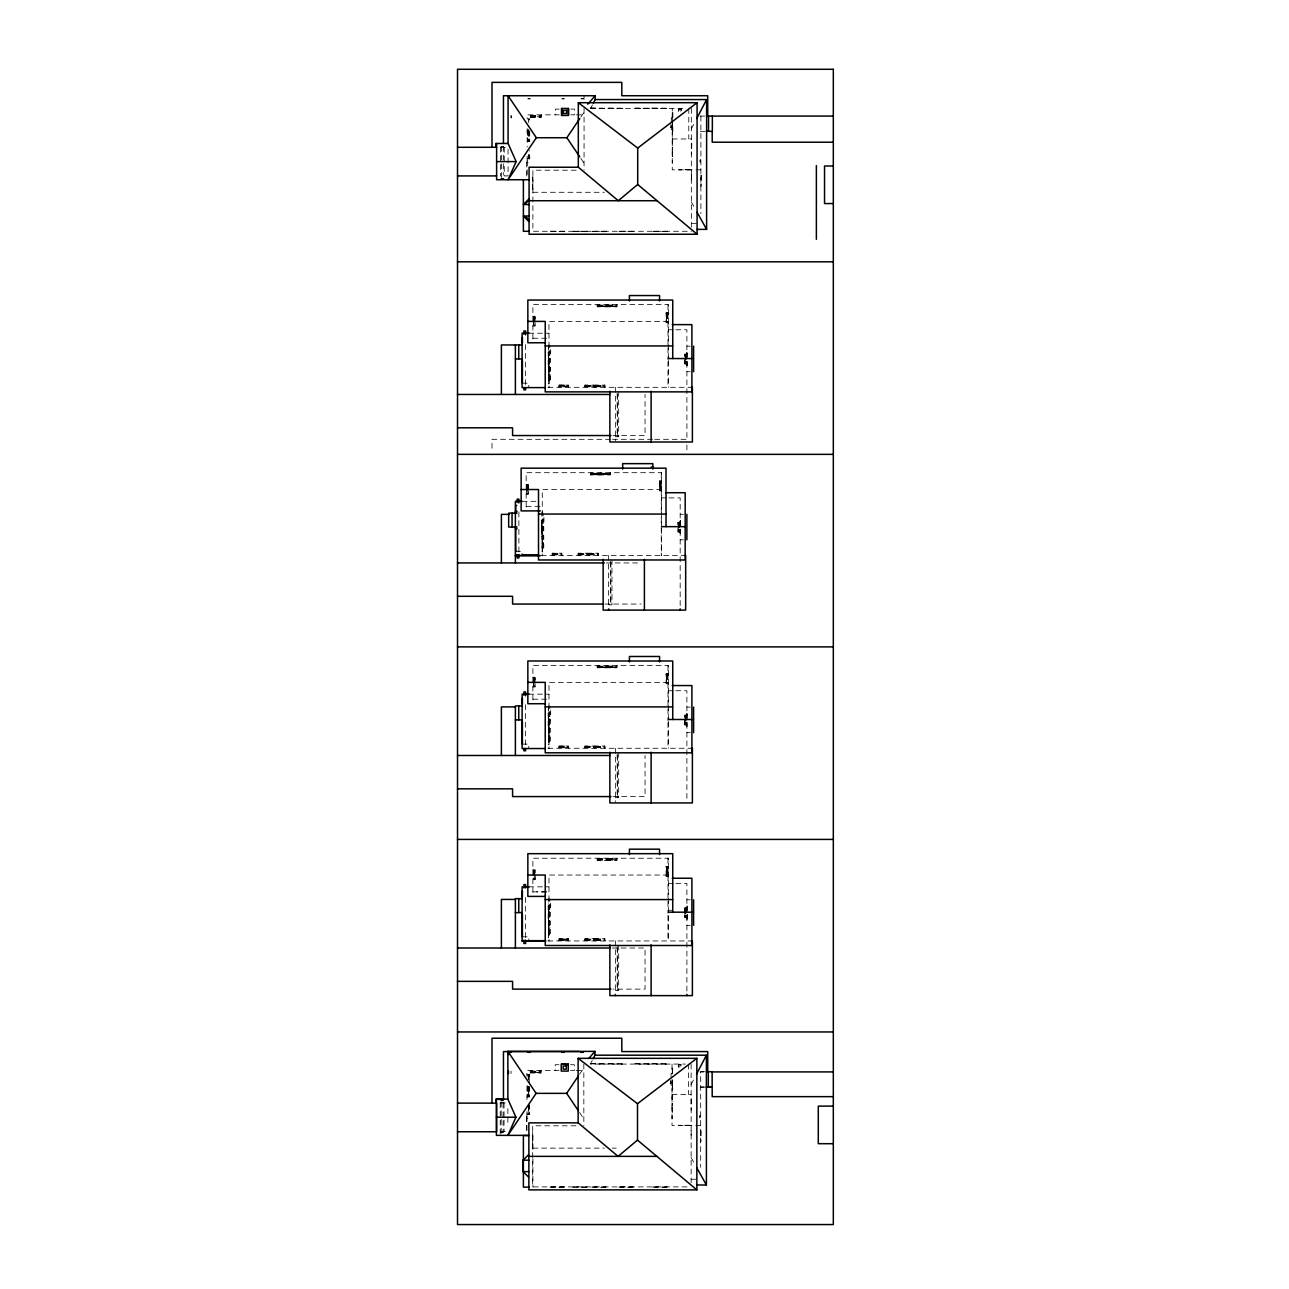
<?xml version="1.0" encoding="UTF-8"?>
<svg xmlns="http://www.w3.org/2000/svg" width="1289" height="1289" viewBox="0 0 1289 1289"><rect width="100%" height="100%" fill="white"/><g stroke="black" fill="none" stroke-linecap="round" stroke-linejoin="round"><path stroke-width="0.75" stroke-dasharray="5 3.75" d="M590.62 108.437L592.457 104.876M592.231 1060.509L590.41 1064.07L685.41 1064.07M691.339 128.852L694.046 123.696M691.13 1084.484L694.723 1077.588M580.84 117.025L584.062 112.256M579.551 1074.253L583.836 1067.888M549.839 353.444L549.839 350.576M543.12 521.546L543.12 518.677M549.839 714.38L549.839 711.512M549.839 907.069L549.839 904.201M670.344 127.675L671.295 127.095M686.054 361.983L685.216 362.499M679.335 530.101L678.497 530.617M686.054 722.936L685.216 723.451M686.054 915.625L685.216 916.125M670.135 1083.308L671.086 1082.728M528.119 98.592L530.037 98.592M562.165 98.592L564.066 98.592M581.258 98.592L583.16 98.592M527.797 98.915L530.343 98.915M561.843 98.915L564.389 98.915M580.936 98.915L583.482 98.915M590.394 107.954L605.669 108.437M590.716 108.195L604.96 108.195M622.136 108.195L607.892 108.002M648.866 108.195L634.623 108.002M666.042 108.195L651.799 108.002M590.394 108.437L685.619 108.437M559.233 109.098L555.414 109.098L555.414 114.834M570.689 109.098L574.507 109.098L574.507 114.834L570.689 114.834M672.262 112.256L672.262 135.168M672.906 112.723L672.729 121.843M559.233 114.834L527.169 114.834L527.169 118.846L529.715 118.781M576.425 114.834L584.062 114.834M530.214 115.462L541.348 115.462M530.681 115.623L540.864 115.462M530.681 115.946L540.864 115.946L540.703 117.38M700.088 116.074L704.712 116.074M530.681 116.332L540.864 116.332L530.681 116.574M530.681 117.057L540.864 117.057M672.262 117.815L671.295 117.815L671.295 129.593L672.729 129.593M528.281 119.249L529.715 119.41M528.442 119.893L529.312 119.893M528.683 129.432L527.958 129.287M527.169 130.237L527.797 141.371M528.683 130.705L527.797 130.705L527.958 140.888L529.715 140.888M672.89 131.349L672.568 120.054M700.249 131.349L704.712 131.349M672.262 138.632L672.262 150.088M672.697 138.874L672.487 149.54M672.262 138.97L691.339 138.97M528.281 140.259L529.312 140.259M527.169 141.371L529.715 141.371L529.715 130.866M691.339 143.16L691.339 154.616M691.79 143.401L691.581 154.068M501.083 146.64L503.628 146.64M500.438 147.284L508.075 147.284M672.262 151.522L672.262 162.978M672.697 151.748L672.487 162.43M528.683 154.954L528.442 157.741M528.281 157.741L529.312 157.741M528.281 158.37L529.715 158.37L529.312 150.604M528.909 158.209L528.909 154.164M527.169 158.853L529.715 158.853L529.715 154.261M527.169 160.803L527.169 176.077M526.685 162.559L528.119 162.559M689.808 169.616L679.126 169.423M700.894 169.858L672.262 169.858L672.262 108.437M576.183 170.196L532.889 170.196L532.889 231.279L691.339 231.279M691.339 174.66L691.339 183.247M700.894 174.982L700.894 186.438M701.329 175.223L701.135 185.906M526.685 175.916L526.847 160.964M532.889 176.464L532.889 189.499M532.454 189.225L532.647 177.076M532.889 192.287L604.348 192.287M691.339 223.642L698.976 223.642M550.306 231.311L564.534 231.714M572.928 231.311L587.156 231.714M592.005 231.521L606.249 231.714M619.026 231.311L633.27 231.714M653.104 231.311L667.348 231.714M597.145 305.139L606.942 305.139M607.216 305.139L617.012 305.139M597.564 305.284L606.523 305.284M607.635 305.284L616.593 305.139M597.564 305.557L606.523 305.557M607.635 305.557L616.593 305.557L616.464 306.814M606.523 305.912L597.564 305.912L606.523 306.121M607.635 305.912L616.593 305.912L607.635 306.121M666.107 312.905L668.346 312.905M666.107 313.163L667.783 313.163M666.107 313.308L667.783 313.324M532.889 316.256L535.128 316.256L535.128 325.634L533.872 325.505M533.453 316.675L533.598 322.057M533.872 317.239L534.79 317.239L534.79 325.634M668.346 321.412L548.985 321.412L548.985 387.602M666.445 321.557L667.364 321.734M666.381 321.976L667.783 322.282M666.107 322.54L668.346 322.54M668.346 322.701L666.107 322.701L666.107 312.744M533.872 325.07L534.79 325.07M532.889 326.053L535.128 326.053M668.346 329.775L673.905 329.775M675.758 329.775L686.892 329.775L686.892 440.741M528.796 333.207L548.985 333.207M532.889 338.25L548.985 338.25M686.892 346.161L690.243 346.161M548.985 352.09L548.179 352.09L548.179 368.638L548.985 368.638M686.892 352.284L686.892 365.722M686.892 352.558L687.166 365.577M548.179 352.703L548.985 352.703M549.839 353.718L550.677 353.718L550.677 346.725M687.311 353.814L686.054 353.814L686.054 364.175M686.892 354.185L684.652 354.185L684.652 363.981L687.311 364.175M684.652 354.749L686.328 354.604M685.007 355.168L685.909 355.168M548.566 355.393L549.839 355.393L549.839 345.033M685.216 355.506L686.054 355.506M548.502 357.875L548.743 365.883M548.985 358.084L549.984 358.245L549.178 365.512M549.485 358.729L550.484 358.729L550.484 365.029L549.485 365.029M685.909 363.015L685.007 363.015L684.926 354.749M548.985 365.673L549.178 358.084M548.985 366.753L549.984 366.914L549.984 382.865L548.985 383.01M549.485 367.397L550.484 367.397L550.484 373.697L549.485 373.697M548.179 368.026L548.985 368.026M686.892 371.715L690.243 371.715M548.985 374.342L549.984 374.181M549.485 376.066L550.484 376.066L550.484 382.366L549.485 382.366M522.109 383.187L528.796 383.187L528.796 387.312M548.985 383.88L548.437 347.337M559.281 385.363C571.398 383.51 571.478 388.279 559.281 386.346M585.19 385.363L594.148 385.363M595.615 385.363L604.573 385.363M559.281 385.782L568.111 385.782M585.19 385.782L594.148 385.91M595.615 385.782L604.573 385.782M585.19 386.346L594.148 386.346M595.615 386.346L604.573 386.346M558.862 386.764L568.658 386.764M584.771 386.764L594.567 386.764M595.196 386.764L604.992 386.764M547.906 387.312L692.386 387.312M612.936 435.553L645.048 435.553L645.048 394.45M617.173 436.133L618.688 436.133M615.352 436.729L618.688 436.729L618.688 392.484M610.535 439.307L491.995 439.307L491.995 450.586M612.549 439.307L652.733 439.307M654.748 439.307L686.892 439.307M590.41 473.256L600.223 473.256M600.497 473.256L610.293 473.256M599.804 474.642L590.974 474.932L590.845 473.256L599.804 473.385L599.659 474.932M609.874 473.385L600.916 473.385L601.061 474.932M599.804 473.675L590.974 473.385M600.916 473.675L609.874 473.675L609.874 474.642L600.916 474.642M590.845 474.014L599.804 474.014L590.974 474.223M609.874 474.014L600.916 474.014L609.874 474.223M590.845 474.578L599.804 474.578M600.916 474.578L609.874 474.578M661.628 481.023L659.388 480.845L659.388 490.819L661.628 490.819M661.064 481.264L659.388 481.264L661.064 481.442L660.919 490.4M659.726 481.828L660.645 481.828M659.726 482.005L660.645 482.005M526.17 484.374L528.409 484.374L528.409 493.751L526.734 493.751M526.734 484.793L526.879 490.158M527.153 485.341L528.071 485.341L528.409 493.606M661.628 489.53L542.266 489.53L542.266 555.704M659.726 489.675L660.645 489.675M659.388 490.255L661.064 490.223M659.388 490.658L661.628 490.658M527.153 493.188L528.071 493.188M526.17 494.17L528.409 494.17M661.628 497.892L667.186 497.892M669.039 497.892L680.173 497.892L680.173 606.877M522.077 501.324L536.24 501.324M526.17 506.351L540.268 506.351M542.266 511.749L541.847 512.877M680.173 514.279L683.524 514.279M542.266 520.208L541.461 520.208L541.461 536.74L542.266 536.74M680.173 520.385L680.173 533.694M541.461 520.82L542.266 520.82M543.12 521.836L543.958 521.836L543.958 514.827M680.592 521.932L679.335 521.932L679.335 532.293M680.173 522.303L677.933 522.303L677.933 532.099L680.592 532.293M677.933 522.722L679.609 522.722M678.288 523.27L679.19 523.27M541.847 523.511L543.12 523.511L543.12 513.151M678.497 523.608L679.335 523.608M541.718 525.042L541.847 513.151M541.783 525.976L542.024 534M542.266 526.186L543.265 526.347L543.265 533.63L542.266 533.775M542.766 526.847L543.765 526.847L543.765 533.13L542.766 533.13M678.288 531.116L679.19 531.116M542.266 534.871L543.265 535.016L543.265 550.967L542.266 551.128M542.766 535.515L543.765 535.515L543.765 541.799L542.766 541.799M541.461 536.127L542.266 536.127M680.173 539.817L683.524 539.817M542.266 542.46L543.265 542.298M542.266 543.539L543.265 543.684M542.766 544.184L543.765 544.184L543.765 550.467L542.766 550.467M515.391 551.305L522.077 551.305L522.077 555.43M542.266 551.982L541.718 517.372M552.562 553.464L561.521 553.464M578.471 553.464L587.43 553.464M588.896 553.545L597.854 553.464M552.562 553.883L561.521 554.028M578.471 554.093L587.43 554.028M588.896 554.028L597.854 553.883M553.126 554.302L560.957 554.302M579.019 554.302L586.866 554.302M589.46 554.302L597.29 554.302M552.562 554.447L561.521 554.447M578.471 554.447L587.43 554.447M588.896 554.447L597.854 554.447M552.143 554.866L561.94 554.866M578.036 554.866L587.848 554.866M588.477 554.866L598.273 554.866M541.187 555.43L685.667 555.43M606.378 562.939L641.213 562.939M604.895 604.058L641.036 604.058M608.634 604.847L611.969 604.847L611.969 560.586M597.145 666.091L606.942 666.091M607.216 666.091L617.012 666.091M597.564 666.51L606.523 666.51M607.635 666.51L616.593 666.51L616.464 667.766M606.523 666.848L597.564 666.848L606.523 667.058M607.635 666.848L616.593 666.848L607.635 667.058M668.346 673.68L666.107 673.68L666.107 683.653L668.346 683.653L666.107 683.492M666.107 674.099L667.783 674.099M666.107 674.276L667.783 674.276M666.107 674.405L667.638 674.405M666.445 674.84L667.364 674.84M532.889 677.208L535.128 677.208L535.128 686.586L533.872 686.441M533.453 677.627L533.598 682.993M533.872 678.175L534.79 678.175L534.79 686.586M668.346 682.364L548.985 682.364L548.985 748.538M666.445 682.671L667.364 682.509M666.107 683.089L667.783 683.234M533.872 686.022L534.79 686.022M532.889 687.005L535.128 687.005M668.346 690.727L673.905 690.727M675.758 690.727L686.892 690.727L686.892 801.694M528.796 694.159L548.985 694.159M532.889 699.202L548.985 699.202M686.892 707.113L690.243 707.113M548.985 713.043L548.179 713.043L548.179 729.574L548.985 729.574M686.892 713.22L686.892 726.674M686.892 713.51L686.892 726.384M548.179 713.655L548.985 713.655M549.839 714.67L550.677 714.67L550.677 707.661M687.311 714.767L686.054 714.767L686.054 725.127M686.892 715.137L684.652 715.137L684.652 724.934L687.311 725.127M684.652 715.685L686.328 715.556M685.007 716.104L685.909 716.104M548.566 716.346L549.839 716.346L549.839 705.985M685.216 716.442L686.054 716.442M548.502 718.811L548.743 726.835M548.985 719.02L549.984 719.181L549.178 726.464M549.485 719.681L550.484 719.681L550.484 725.965L549.485 725.965M685.909 723.951L685.007 723.951L684.926 715.685M684.652 724.37L686.328 724.515M548.985 726.609L549.178 719.02M548.985 727.705L548.743 744.172M549.178 727.85L549.178 743.801M549.485 728.349L550.484 728.349L550.484 734.633L549.485 734.633M548.179 728.962L548.985 728.962M686.892 732.651L690.243 732.651M548.985 735.294L549.984 735.133M549.485 737.018L550.484 737.018L550.484 743.302L549.485 743.302M522.109 744.14L528.796 744.14L528.796 748.264M548.985 744.816L548.437 708.289M559.281 746.379C571.398 744.414 571.462 749.231 559.281 747.282M585.19 746.299L594.148 746.299M595.615 746.379L604.573 746.299M559.281 746.718L568.111 746.863M585.19 746.863L594.148 746.718M595.615 746.718L604.573 746.718M559.281 746.927L568.24 746.927M585.19 746.927L594.148 746.927M595.615 746.927L604.573 746.927M585.19 747.282L594.148 747.282M595.615 747.282L604.573 747.282M558.862 747.701L568.658 747.701M584.771 747.701L594.567 747.701M595.196 747.701L604.992 747.701M547.906 748.264L692.386 748.264M612.936 796.586L645.048 796.586L645.048 755.483M617.173 797.085L618.688 797.085M615.352 797.682L618.688 797.682L618.688 753.421M597.145 858.764L606.942 858.764M607.216 858.764L617.012 858.764M597.564 858.909L606.523 858.909M607.635 858.909L616.593 858.764M597.564 859.183L606.523 859.183M607.635 859.183L616.593 859.183L616.464 860.456M597.564 859.602L606.523 859.602M607.635 859.602L616.593 859.602L607.635 859.747M597.564 859.747L606.523 859.747M597.564 860.166L606.523 860.166M607.635 860.166L616.593 860.166M666.107 866.369L668.346 866.369L666.107 866.53L666.107 876.343M666.107 866.788L667.783 866.788M666.107 866.949L667.783 866.949M666.445 867.352L667.364 867.352M666.445 867.513L667.364 867.513M532.889 869.882L535.128 869.882L535.128 879.694L532.889 879.694M533.453 870.301L533.598 879.275L535.128 879.13M533.872 870.865L534.79 870.865M668.346 875.038L548.985 875.038L548.985 941.228M666.445 875.36L667.364 875.36M666.107 875.779L667.783 875.747M666.445 875.924L666.445 866.788L666.381 875.924L667.364 875.924L667.364 866.788M667.783 875.924L667.638 866.788M666.107 876.166L668.346 876.166M533.872 878.711L534.79 878.711M668.346 883.416L673.905 883.416M675.758 883.416L686.892 883.416L686.892 992.401M528.796 886.832L548.985 886.832M532.889 891.875L548.985 891.875M546.375 891.94L536.562 891.875M686.892 899.786L690.243 899.786M548.985 905.732L548.179 905.732L548.179 922.263L548.985 922.263M686.892 905.909L687.456 909.744M548.179 906.328L548.985 906.328M549.839 907.343L550.677 907.343L550.677 900.35M687.311 907.456L686.054 907.456L686.054 917.816L687.311 917.816M684.652 907.81L686.892 907.81M686.328 908.229L684.652 908.229L684.652 917.623L686.892 917.623M684.652 908.374L685.007 916.64L685.909 916.64M685.007 908.793L685.909 908.793M548.566 909.035L549.839 909.035L549.839 898.675M685.216 909.132L686.054 909.132M548.985 910.292L548.566 898.675M668.346 910.292L672.729 910.292M548.502 911.5L548.743 919.524M548.985 911.71L549.178 919.299M549.178 911.871L549.984 919.154L548.985 919.299M549.485 912.354L550.484 912.354L550.484 918.654L549.485 918.654M686.892 919.347L687.456 911.677M548.743 920.169L548.985 936.636M549.178 920.539L549.178 936.491M549.485 921.039L550.484 921.039L550.484 927.323L549.485 927.323M548.179 921.651L548.985 921.651M686.892 925.341L690.243 925.341M549.984 927.822L548.985 927.967M548.985 929.047L549.984 929.208M549.485 929.707L550.484 929.707L550.484 935.991L549.485 935.991M522.109 936.813L528.796 936.813L528.796 940.954M559.281 938.988L568.111 938.714L568.24 940.39M585.19 939.053L594.148 938.988M595.615 938.988L604.573 938.988M559.281 939.407L568.24 939.407L559.281 939.617M585.19 939.407L594.148 939.407M595.615 939.407L604.573 939.407M585.19 939.552L594.148 939.552M595.615 939.552L604.573 939.552M559.281 939.971L568.24 939.971L559.281 940.245M585.19 939.971L594.148 939.971M595.615 939.971L604.573 939.971M585.19 940.245L594.148 940.245M595.615 940.245L604.573 940.245M558.862 940.39L568.658 940.39M584.771 940.39L594.567 940.39M595.196 940.39L604.992 940.39M547.906 940.954L692.386 940.954M612.307 948.011L645.048 948.011L645.048 989.13L612.936 989.13M617.173 989.775L618.688 989.775M615.352 990.371L618.688 990.371L618.688 946.11M590.185 1063.586L605.459 1064.07M590.507 1063.828L604.734 1063.828M621.926 1063.828L607.683 1063.618M648.641 1063.828L634.414 1063.618M665.833 1063.828L651.59 1063.618M559.023 1064.73L555.205 1064.73L555.205 1070.45M570.479 1064.73L574.298 1064.73L574.298 1070.45L570.479 1070.45M672.036 1067.888L672.697 1076.782M672.697 1068.355L672.391 1076.782M559.023 1070.45L526.943 1070.45L526.943 1076.476M576.199 1070.45L583.836 1070.45M529.988 1071.095L541.122 1071.095M530.472 1071.562L540.655 1071.562M531.1 1071.723L540.01 1071.723M704.487 1071.707L700.668 1071.707L700.668 1167.318M530.472 1072.045L540.655 1072.045M700.088 1071.916L703.907 1071.916M530.472 1072.206L540.655 1072.206M672.036 1073.447L671.086 1073.447L671.086 1085.225L672.52 1085.225M526.943 1074.414L529.489 1074.414L529.489 1083.695M529.489 1075.042L527.749 1075.042M528.071 1075.525L529.102 1075.525M527.588 1086.337L527.749 1096.52L529.489 1096.359M700.668 1086.965L704.487 1086.965M700.249 1087.191L704.229 1087.191M672.761 1089.721L672.101 1079.328M672.036 1090.784L672.761 1080.279M672.036 1094.264L672.036 1105.72M672.036 1094.603L691.13 1094.603M528.071 1095.892L529.102 1095.892M526.943 1097.003L529.489 1097.003L529.489 1086.498M691.13 1098.792L691.13 1110.248M500.857 1102.272L503.403 1102.272M500.229 1102.917L507.866 1102.917M672.036 1107.138L672.036 1118.594M672.471 1107.38L672.278 1118.062M528.071 1113.358L529.102 1113.358M529.489 1113.841L527.749 1113.841M526.943 1114.469L529.489 1114.469L529.489 1105.189M526.943 1116.596L526.943 1131.549M526.476 1118.175L527.91 1118.175M689.599 1125.249L678.916 1125.249M700.668 1125.49L672.036 1125.49L672.036 1080.279M575.974 1125.813L532.679 1125.813L532.679 1186.911L689.132 1186.911M691.13 1130.292L691.13 1138.88M700.668 1130.614L700.668 1142.07M701.119 1130.856L700.91 1141.538M500.229 1131.549L505.949 1131.549M500.857 1132.177L503.403 1132.177M532.679 1132.096L532.679 1145.131M501.179 1132.499L503.081 1132.499L503.081 1101.95M532.889 1148.128L604.348 1148.128M612.291 1148.128L616.271 1148.128M691.13 1179.274L698.767 1179.274M550.081 1187.153L564.324 1187.346M572.703 1187.153L586.946 1187.346M591.796 1187.153L606.039 1187.346M618.817 1187.153L633.044 1187.346M652.879 1187.153L667.122 1187.346M580.84 158.434L584.062 163.22M579.551 1112.471L583.836 1118.852M691.339 202.002L694.207 207.142M691.13 1157.635L693.998 1162.775M700.894 116.074L700.894 213.603M700.314 159.659L700.314 162.205M699.991 159.981L699.991 161.882M700.104 1115.291L700.104 1117.837M699.782 1115.613L699.782 1117.515M691.581 174.837L691.581 182.845M691.339 108.437L691.339 229.378M691.13 1064.07L691.13 1184.897M690.34 169.858L678.884 169.858M690.131 1125.49L678.675 1125.49M688.793 108.437L688.793 138.97M688.584 1064.07L688.584 1094.603M687.166 906.054L687.166 919.218M686.892 444.947L686.892 450.586M686.328 354.185L686.328 363.981M686.328 715.137L686.328 724.934M686.328 907.81L686.328 913.692M685.909 354.604L685.909 363.562L684.926 363.562L684.926 358.197M685.909 715.556L685.909 724.515M685.909 908.229L685.909 917.204L684.926 917.204L684.926 911.822M685.49 354.604L685.49 363.562M685.555 715.556L685.49 724.515M685.555 908.229L685.49 917.204M685.345 354.604L685.345 363.562M685.345 715.556L685.345 724.515M685.345 908.229L685.345 917.204M684.926 719.133L684.926 724.515M680.914 111.289L680.914 109.388L678.997 109.388L678.997 111.289M680.592 520.53L680.447 533.694M679.609 522.303L679.609 532.099M679.19 522.722L679.19 531.68L678.207 531.68L678.207 522.722M678.836 522.722L678.836 531.68M678.626 522.722L678.771 531.68M678.288 522.722L678.288 531.68M672.616 123.712L672.616 134.088M672.568 116.236L672.568 117.508M672.391 1081.068L672.391 1089.721M672.278 1094.506L672.278 1105.172M672.036 1064.07L672.036 1073.963M670.828 124.743L670.828 127.369M670.602 1080.375L670.602 1083.002M668.346 358.551L668.346 304.575L532.889 304.575L532.889 342.777M668.346 360.469L668.346 387.312M668.346 719.488L668.346 665.527L532.889 665.527L532.889 703.73M668.346 721.405L668.346 748.264M668.346 912.177L668.346 858.216L532.889 858.216L532.889 896.403M668.346 916.012L668.346 940.954M667.992 304.575L667.992 345.951M667.992 347.917L667.992 359.744M667.992 361.71L667.992 387.312M667.992 665.527L667.992 706.888M667.992 708.869L667.992 720.68M667.992 722.662L667.992 748.264M667.992 858.216L667.992 899.577M667.992 901.543L667.992 913.369M667.992 915.335L667.992 940.954M667.654 231.279L652.379 231.279M667.638 313.163L667.638 322.282M667.638 674.099L667.638 683.234M667.364 313.163L667.364 322.282M667.364 674.099L667.364 683.234M667.444 1186.911L652.17 1186.911M667.009 313.163L667.009 322.282M667.009 674.099L667.009 683.234M667.009 866.788L667.009 875.924M666.767 108.437L651.493 108.437M666.8 313.163L666.8 322.282M666.8 674.099L666.8 683.234M666.8 866.788L666.8 875.924M666.542 1064.07L651.267 1064.07M661.628 526.653L661.628 472.692L526.17 472.692L526.17 510.895M661.628 528.571L661.628 555.43M661.273 472.692L661.273 514.053M661.273 518.001L661.273 555.43M660.645 481.264L660.645 490.4M660.29 481.264L660.29 490.4L660.081 481.264M659.726 481.264L659.726 490.4M659.662 481.264L659.662 490.4M649.575 108.437L634.301 108.437M649.366 1064.07L634.091 1064.07M633.592 231.279L618.317 231.279M633.366 1186.911L618.092 1186.911M622.845 108.437L607.586 108.437M622.635 1064.07L607.361 1064.07M617.592 394.482L617.592 436.729M617.592 755.435L617.592 797.682M617.592 948.124L617.592 990.371M617.012 304.575L617.012 306.814L607.216 306.814L607.216 304.575M617.173 393.081L617.173 436.729M617.012 665.527L617.012 667.766L607.216 667.766L607.216 665.527M617.173 754.017L617.173 797.682M617.012 858.216L617.012 860.456L607.216 860.456L607.216 858.216M617.173 946.706L617.173 990.371M616.045 305.557L616.045 306.476M616.045 666.51L616.045 667.412M616.045 859.183L616.045 860.101M615.352 387.312L615.352 440.741M615.352 748.264L615.352 801.694M615.352 940.954L615.352 992.401M610.873 562.6L610.873 604.847M610.293 472.692L610.293 474.932L600.497 474.932L600.497 472.692M610.454 561.182L610.454 604.847M609.31 473.675L609.31 474.578M608.634 555.43L608.634 606.877M608.199 305.557L608.199 306.476M608.199 666.51L608.199 667.412M608.199 859.183L608.199 860.101M607.635 305.139L607.635 306.814M607.635 666.091L607.78 667.766M607.635 858.764L607.635 860.456M606.942 304.575L606.942 306.814L597.145 306.814L597.145 304.575M606.942 665.527L606.942 667.766L597.145 667.766L597.145 665.527M606.942 858.216L606.942 860.456L597.145 860.456L597.145 858.216M606.571 231.279L591.297 231.279M606.523 305.139L606.378 306.814M606.523 666.091L606.378 667.766M606.523 858.764L606.378 860.456M606.346 1186.911L591.087 1186.911M605.959 305.557L605.959 306.476M605.959 666.51L605.959 667.412M605.959 859.183L605.959 860.101M604.992 387.312L604.992 385.073L595.196 385.073L595.196 387.312M604.992 748.264L604.992 746.025L595.196 746.025L595.196 748.264M604.992 940.954L604.992 938.714L595.196 938.714L595.196 940.954M604.428 385.073L604.573 386.764M604.428 746.025L604.573 747.701M604.573 938.714L604.573 940.39M604.009 385.427L604.009 386.346L596.179 385.427M604.009 746.379L604.009 747.282M604.009 939.053L604.009 939.971M601.48 473.675L601.48 474.578M600.223 472.692L600.223 474.932L590.41 474.932L590.41 472.692M599.24 473.675L599.24 474.578M598.273 555.43L598.273 553.19L588.477 553.19L588.477 555.43M598.112 305.557L598.112 306.476M598.112 666.51L598.112 667.412M598.112 859.183L598.112 860.101M597.854 553.19L597.854 554.866M597.564 305.139L597.564 306.814M597.564 666.091L597.564 667.766M597.564 858.764L597.564 860.456M597.29 553.545L597.29 554.447M596.179 746.379L596.179 747.282M596.179 939.053L596.179 939.971M595.76 385.073L595.615 386.764M595.76 746.025L595.615 747.701M595.76 938.714L595.615 940.39M594.567 387.312L594.567 385.073L584.771 385.073L584.771 387.312M594.567 748.264L594.567 746.025L584.771 746.025L584.771 748.264M594.567 940.954L594.567 938.714L584.771 938.714L584.771 940.954M594.003 385.073L594.148 386.764M594.148 746.025L594.148 747.701M594.003 938.714L594.148 940.39M593.584 385.427L593.584 386.346L585.738 385.427M593.584 746.379L593.584 747.282M593.584 939.053L593.584 939.971M591.393 473.675L591.393 474.578M589.46 553.545L589.46 554.447M589.041 553.19L588.896 554.866M587.848 555.43L587.848 553.19L578.036 553.19L578.036 555.43M587.478 231.279L572.203 231.279M587.285 553.19L587.43 554.866M587.268 1186.911L571.994 1186.911M586.866 553.545L586.866 554.447M585.738 746.379L585.738 747.282M585.738 939.053L585.738 939.971M585.319 385.073L585.19 386.764M585.319 746.025L585.19 747.701M585.319 938.714L585.19 940.39M584.062 95.74L584.062 99.366M584.062 108.437L584.062 170.196M583.836 1064.07L583.836 1125.813M579.019 553.545L579.019 554.447M578.6 553.19L578.471 554.866M568.658 387.312L568.658 385.073L558.862 385.073L558.862 387.312M568.658 748.264L568.658 746.025L558.862 746.025L558.862 748.264M568.658 940.954L568.658 938.714L558.862 938.714L558.862 940.954M567.676 385.427L567.676 386.346L559.845 385.427M567.676 746.379L567.676 747.282M567.676 939.053L567.676 939.971M564.856 231.279L549.581 231.279M564.646 1186.911L549.372 1186.911M561.94 555.43L561.94 553.19L552.143 553.19L552.143 555.43M561.521 553.19L561.521 554.866M560.957 553.545L560.957 554.447M559.845 746.379L559.845 747.282M559.845 939.053L559.845 939.971M559.426 385.073L559.281 386.764M559.426 746.025L559.281 747.701M559.426 938.714L559.281 940.39M553.126 553.545L553.126 554.447M552.707 553.19L552.562 554.866M549.485 358.245L549.485 365.512M549.485 366.914L549.485 374.181M549.485 375.582L549.485 382.865M549.485 719.181L549.485 726.464M549.485 727.85L549.485 735.133M549.485 736.518L549.485 743.801M549.485 911.871L549.485 919.154M549.485 920.539L549.485 927.822M549.485 929.208L549.485 936.491M549.178 366.753L549.178 383.01M548.566 345.033L548.566 356.795M548.743 357.214L548.743 383.88M548.566 705.985L548.566 717.747M548.743 718.166L548.743 744.816M548.743 910.84L548.502 937.635L548.437 902.896M542.766 526.347L542.766 533.63M542.766 535.016L542.766 542.298M542.766 543.684L542.766 550.967M542.46 526.186L542.46 533.775M542.46 534.871L542.46 551.128M542.024 525.332L542.024 551.982M541.348 114.834L541.348 117.38L530.214 117.38L530.214 114.834M541.122 1070.45L541.122 1072.996L529.988 1072.996L529.988 1070.45M540.655 1071.095L540.494 1072.996M540.236 115.946L540.236 116.977M540.01 1071.562L540.01 1072.609M534.854 322.057L534.854 316.675L533.872 316.675L533.872 325.634M534.854 682.993L534.854 677.627L533.872 677.627L533.872 686.586M534.854 879.275L534.854 870.301L533.872 870.301L533.872 879.275M534.79 870.301L534.79 879.275M534.436 316.675L534.436 325.634M534.436 677.627L534.436 686.586M534.436 870.301L534.436 879.275M534.226 316.675L534.291 325.634M534.291 677.627L534.291 686.586M534.291 870.301L534.291 879.275M533.453 320.171L533.453 326.053M533.453 681.124L533.453 687.005M533.453 869.882L533.453 879.694M532.889 1135.577L532.889 1152.769M532.889 1158.489L532.889 1187.121M531.326 115.946L531.326 116.977M531.1 1071.562L531.1 1072.609M530.681 115.462L530.681 117.38M530.472 1071.095L530.472 1072.996M529.312 131.349L529.392 140.888M529.183 1074.881L529.102 1083.372M529.102 1086.981L529.183 1096.52M529.102 1104.447L529.183 1114.002M528.683 119.893L528.683 122.681M528.909 130.705L528.764 140.888M528.699 1074.881L528.699 1082.937M528.699 1086.337L528.699 1096.52M528.699 1105.511L528.699 1114.002M528.442 131.349L528.442 140.259M528.538 1074.881L528.538 1083.372M528.538 1096.52L528.458 1086.337L528.071 1096.52M528.538 1105.511L528.538 1114.002M528.281 130.705L528.281 140.888M528.136 490.158L528.136 484.793L527.153 484.793L527.153 493.751M528.216 1075.525L528.216 1078.313M528.216 1086.981L528.216 1095.892M528.216 1110.586L528.216 1113.358M527.717 484.793L527.717 493.751M527.572 484.793L527.572 493.751M527.588 1085.87L527.588 1097.003M527.169 128.594L527.169 146.914M527.169 156.13L527.169 164.783M526.943 1085.87L526.943 1102.546M526.943 1111.763L526.943 1120.415M526.734 488.289L526.734 494.17M526.637 1116.596L526.637 1131.549M525.606 344.63L525.606 385.653M525.606 704.761L525.606 746.589M525.606 897.45L525.606 938.424M518.887 511.926L518.887 552.917M511.25 115.462L511.25 118.008M510.943 115.784L510.943 117.686M511.04 1071.095L511.04 1073.64M508.075 149.186L508.075 175.916L504.257 175.916L504.257 164.46M507.866 1108.637L507.866 1125.813M504.257 147.284L504.257 162.559M504.047 1102.917L504.047 1118.175M504.047 1120.093L504.047 1131.549M503.306 146.334L503.306 174.966M501.389 146.334L501.389 178.784M501.179 1101.95L501.179 1134.417M500.438 147.091L500.438 176.11M500.229 1102.723L500.229 1135.367M681.22 109.066L678.675 109.066L678.675 111.611L681.22 111.611L681.22 109.066M606.523 306.476L597.564 306.476L606.523 306.54M616.593 306.476L607.635 306.476L616.593 306.54M667.364 313.726L666.445 313.726L667.364 313.888M606.523 667.412L597.564 667.412L606.523 667.476M616.593 667.412L607.635 667.412L616.593 667.476M681.011 1064.698L678.465 1064.698L678.465 1067.244L681.011 1067.244L681.011 1064.698M680.689 1065.02L678.787 1065.02L678.787 1066.921L680.689 1066.921L680.689 1065.02M540.655 1072.609L530.472 1072.609L540.655 1072.69M666.445 322.282L666.445 313.163L666.381 322.282M666.445 683.234L666.445 674.099L666.381 683.234"/><path stroke-width="1.5" d="M536.337 137.73L508.075 95.74L508.075 143.466L516.148 161.592L508.075 179.735L536.337 137.73L566.87 137.73L579.76 156.855M593.149 1058.736L594.97 1055.192L594.97 1051.373L507.866 1051.373L507.866 1099.098L515.938 1117.225L507.866 1135.367L536.111 1093.362L566.661 1093.362L578.471 1110.876M593.359 103.104L595.196 99.559L595.196 95.74L503.451 95.74L503.451 143.466M696.737 118.524L706.614 99.559L595.196 99.559M696.527 1074.14L706.404 1055.192L594.97 1055.192M566.87 137.73L579.76 118.62M566.661 1093.362L578.471 1075.848M587.768 104.2L595.196 95.74M588.799 1058.414L594.97 1051.373M528.796 199.102L523.35 204.548L529.07 204.548M525.686 203.453L529.457 199.682M528.587 1177.099L523.125 1171.637L523.125 1160.181L528.587 1154.735M578.326 102.701L637.701 148.074L637.701 184.488L618.301 200.73L578.326 167.232L529.07 167.232L529.07 234.244L697.075 234.244L697.075 102.701L578.326 102.701L578.326 167.232M578.117 1058.333L637.491 1103.706L637.491 1140.104L618.092 1156.362L578.117 1122.848L528.861 1122.848L528.861 1189.876L696.85 1189.876L696.85 1058.333L578.117 1058.333L578.117 1122.848M637.701 148.074L697.075 102.701M637.491 1103.706L696.85 1058.333M568.465 109.098L568.465 114.834M706.614 116.074L833.322 116.074M706.227 131.349L712.35 131.349L712.35 116.074M833.322 142.209L712.205 142.209L712.205 131.349M508.075 143.466L495.814 143.466L495.814 147.284M457.514 147.284L496.619 147.284M496.619 161.592L516.148 161.592M833.322 165.991L824.541 165.991L824.541 203.565L833.322 203.565M457.514 175.916L496.619 175.916M501.389 178.784L503.306 178.784M501.083 179.09L503.628 179.09M529.086 179.735L496.619 179.735L496.619 143.466M529.07 200.73L657.1 200.73M529.07 216.004L523.35 216.004L528.796 221.466M697.075 229.378L706.614 229.378L706.614 99.559M529.086 231.279L523.382 231.279L523.382 179.735M457.514 261.812L833.322 261.812M527.846 321.412L545.231 321.412L545.231 391.872L691.903 391.872L691.903 324.619L672.262 324.619M529.312 333.207L522.109 333.207L522.109 387.602L545.15 387.602M545.15 342.777L527.846 342.777L527.846 300.047L672.729 300.047L672.729 358.551M522.109 345.001L501.389 344.953L501.389 394.45M545.231 345.951L672.729 345.951M668.346 358.551L691.903 358.551M515.391 358.954L522.109 358.954M691.275 387.312L692.386 387.312L692.386 441.998L609.858 441.998L609.858 391.228M457.514 394.45L610.325 394.45M457.514 427.803L512.587 427.803L512.587 435.553L610.922 435.553M457.514 454.356L833.322 454.356M651.171 467.021L652.846 467.021M521.127 489.53L538.512 489.53L538.512 559.974L685.184 559.974L685.184 492.72L665.543 492.72M522.077 501.324L515.391 501.324L515.391 562.939M516.792 505.449L515.681 505.449L515.681 511.443M540.349 510.895L521.127 510.895L521.127 468.165L666.01 468.165L666.01 526.653M515.391 511.443L517.066 511.443M517.066 513.119L508.672 513.119L508.672 527.056L517.066 527.056M538.512 514.053L666.01 514.069M509.397 514.375L501.389 514.375L501.389 562.939M661.628 526.653L685.184 526.669M515.391 528.732L517.066 528.732M516.792 551.305L515.681 551.305L515.681 528.732M522.077 555.156L538.609 555.156M515.391 555.43L539.205 555.43M684.556 555.43L685.667 555.43L685.667 610.1L603.139 610.1L603.139 559.329M515.391 555.704L540.349 555.704M457.514 562.939L604.396 562.939M457.514 596.291L512.587 596.291L512.587 604.058L602.898 604.058M457.514 646.885L833.322 646.885M527.846 682.364L545.231 682.364L545.231 752.808L691.903 752.808L691.903 685.555L672.262 685.555M529.312 694.159L522.109 694.159L522.109 748.538L545.15 748.538M545.15 703.73L527.846 703.73L527.846 660.999L672.729 660.999L672.729 719.488M522.109 705.953L515.391 705.953L515.391 755.483M545.231 706.888L672.729 706.904M515.391 706.904L501.389 706.904L501.389 755.483M668.346 719.488L691.903 719.504M515.391 719.89L522.109 719.89M691.275 748.264L692.386 748.264L692.386 802.934L609.858 802.934L609.858 752.164M457.514 755.483L610.325 755.483M457.514 788.836L512.587 788.836L512.587 796.586L610.922 796.586M457.514 839.413L833.322 839.413M527.846 875.038L545.231 875.038L545.231 945.498L691.903 945.498L691.903 878.244L672.262 878.244M529.312 886.832L522.109 886.832L522.109 941.228L545.15 941.228M545.15 896.403L527.846 896.403L527.846 853.672L672.729 853.672L672.729 912.177M522.109 898.642L515.391 898.642L515.391 948.011M515.391 899.432L501.389 899.432L501.389 948.011M545.231 899.577L672.729 899.577M668.346 912.177L691.903 912.193M515.391 912.58L522.109 912.58M528.796 940.664L545.328 940.664M522.109 940.954L545.924 940.954M691.275 940.954L692.386 940.954L692.386 995.624L609.858 995.624L609.858 944.853M457.514 948.011L610.325 948.011M457.514 981.364L512.587 981.364L512.587 989.13L610.922 989.13M457.514 1031.957L833.322 1031.957M579.438 1051.582L503.451 1051.582L503.451 1099.308L495.814 1099.308L495.814 1103.126M511.04 1052.001L508.494 1052.001L508.494 1054.547M527.588 1052.001L530.133 1052.001M561.633 1052.001L564.179 1052.001M580.727 1052.001L583.273 1052.001M508.817 1052.323L510.718 1052.323M527.91 1052.323L529.811 1052.323M561.956 1052.323L563.857 1052.323M581.033 1052.323L582.95 1052.323M568.256 1064.73L561.891 1064.086M706.404 1071.707L712.124 1071.707L712.205 1096.649L833.322 1096.649M711.705 1071.916L833.322 1071.916M706.404 1086.965L712.124 1086.965M706.227 1087.191L712.205 1087.191M507.866 1099.098L496.41 1099.098L496.41 1135.367L528.861 1135.367M500.857 1099.726L503.403 1099.726M501.179 1100.049L503.081 1100.049M457.514 1103.126L496.619 1103.126L496.619 1131.758L457.514 1131.758M833.322 1106.107L818.289 1106.107L818.289 1143.697L833.322 1143.697M496.41 1117.225L515.938 1117.225M529.086 1135.577L523.382 1135.577L523.382 1187.121L529.086 1187.121M528.861 1156.362L656.874 1156.362M523.125 1160.181L528.861 1160.181M523.125 1171.637L528.861 1171.637M696.85 1184.994L706.404 1184.994L706.404 1055.192M637.701 184.488L697.075 234.244M637.491 1140.104L696.85 1189.876M525.88 216.955L527.991 219.082M525.38 216.81L529.473 220.902M507.866 1051.373L536.111 1093.362M697.075 212.266L706.614 229.378M696.85 1167.898L706.404 1184.994M816.372 165.54L816.372 239.319M708.531 116.074L708.531 131.349M708.306 1071.707L708.306 1086.965M707.725 116.074L707.725 95.74L621.814 95.74L621.814 82.367L491.995 82.367L491.995 147.284M707.725 1071.916L707.725 1051.582L621.814 1051.582L621.814 1038.225L491.995 1038.225L491.995 1103.126M693.611 346.161L693.611 371.715M693.611 707.113L693.611 732.651M693.611 899.786L693.611 925.341M686.892 514.279L686.892 539.817M686.892 994.367L686.892 995.624M680.173 608.859L680.173 610.1M659.565 300.965L659.565 295.552L629.403 295.552L629.403 300.965M659.565 661.918L659.565 656.488L629.403 656.488L629.403 661.918M659.565 854.591L659.565 849.177L629.403 849.177L629.403 854.591M652.846 469.083L652.846 463.653L622.684 463.653L622.684 469.083M651.122 391.228L651.122 441.998M651.122 752.164L651.122 802.934M651.122 944.853L651.122 995.624M644.403 559.329L644.403 610.1M615.352 994.367L615.352 995.624M608.634 608.859L608.634 610.1M562.101 108.469L562.101 115.462M525.606 334.882L525.606 330.967L523.914 330.967L523.914 334.334M525.606 387.602L525.606 389.842L523.914 389.842L523.914 387.602M525.606 695.818L525.606 691.919L523.914 691.919L523.914 695.27M525.606 748.538L525.606 750.778L523.914 750.778L523.914 748.538M525.606 887.96L525.606 884.592L523.914 884.592L523.914 887.96M525.606 940.116L525.606 943.467L523.914 943.467L523.914 940.116M522.399 337.331L522.399 343.325M522.399 360.63L522.399 383.187M522.399 698.284L522.399 704.277M522.399 721.566L522.399 744.14M522.399 890.973L522.399 896.951M522.399 914.255L522.399 936.813M518.758 345.001L518.758 358.954M518.887 502.984L518.887 499.085L517.195 499.085L517.195 502.436M518.887 554.592L518.887 557.944L517.195 557.944L517.195 554.592M518.758 705.953L518.758 719.89M518.758 898.642L518.758 912.58M515.391 344.953L515.391 394.45M512.039 513.119L512.039 527.056M508.494 1071.095L508.494 1073.64M833.322 69.284L457.514 69.284L457.514 1224.55L833.322 1224.55L833.322 69.284M568.465 108.469L561.472 108.469L561.472 115.462L568.465 115.462L568.465 108.469M566.564 110.371L563.374 110.371L563.374 113.561L566.564 113.561L566.564 110.371M568.256 1064.086L561.247 1064.086L561.247 1071.095L568.256 1071.095L568.256 1064.086M566.338 1066.003L563.164 1066.003L563.164 1069.177L566.338 1069.177L566.338 1066.003"/></g></svg>
